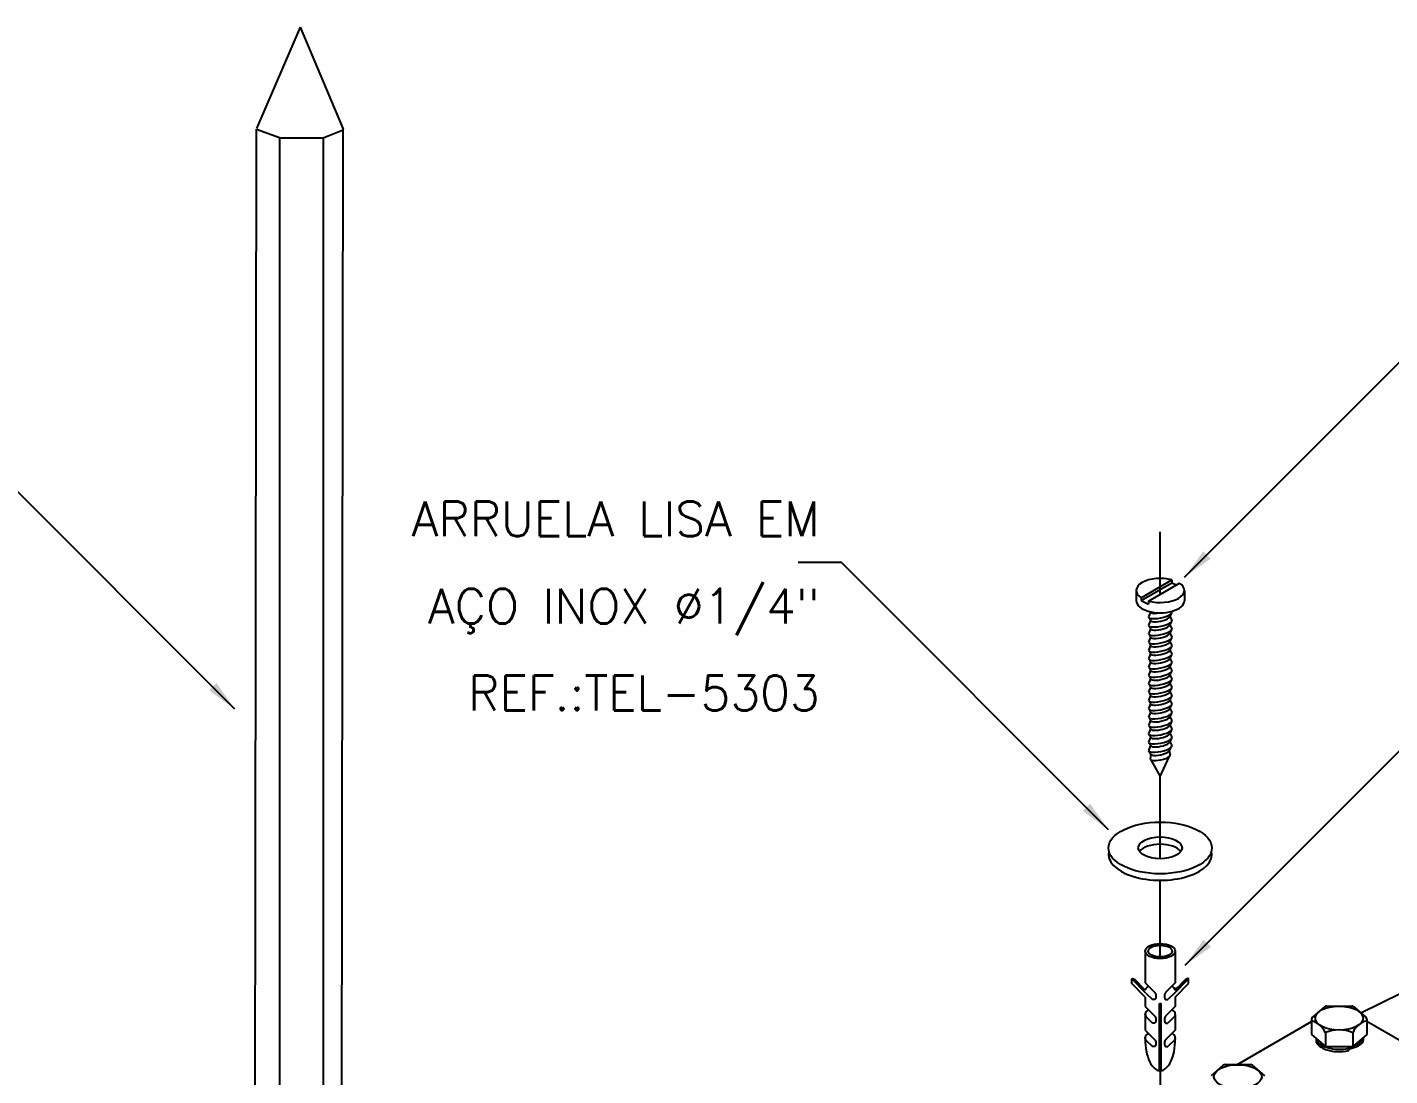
# Model space of a CAD drawing. Header units: millimetres. Extents: x -5995.5 to -5973.6, y -4663.4 to -4643.6.
# Drawn here: x -5987.98 to -5980.14, y -4649.6 to -4643.57 of the extents above; entities that cross this region are included whole.
import ezdxf
from ezdxf.enums import TextEntityAlignment as Align

# ---------------------------------------------------------------- set-up
doc = ezdxf.new("R2010")
doc.units = ezdxf.units.MM
doc.header["$LTSCALE"] = 10
doc.linetypes.add('DASHDOT', pattern=[1, 0.5, -0.25, 0, -0.25])
doc.layers.add('Termotécnica', color=7, linetype='Continuous')
doc.styles.add('r80', font='romans.shx')

msp = doc.modelspace()

# ---------------------------------------------------------------- linework, layer by layer
at = {"layer": 'Termotécnica', "color": 2}
for p, q in [((-5986.413, -4643.5703), (-5986.6634, -4644.152)), ((-5986.413, -4643.5703), (-5986.1643, -4644.1552)), ((-5986.675, -4651.9333), (-5986.6634, -4644.1552)), ((-5986.1756, -4651.6968), (-5986.1643, -4644.1552)), ((-5986.531, -4644.206), (-5986.6643, -4644.1574)), ((-5986.531, -4644.206), (-5986.281, -4644.206)), ((-5986.5307, -4644.206), (-5986.5307, -4651.9107)), ((-5986.281, -4644.206), (-5986.1641, -4644.1606)), ((-5986.2807, -4644.2059), (-5986.2807, -4651.7562)), ((-5981.3238, -4646.7312), (-5979.7884, -4645.1957)), ((-5986.7885, -4647.4899), (-5988.324, -4645.9545)), ((-5983.2976, -4646.6481), (-5983.5476, -4646.6481)), ((-5981.7621, -4648.1836), (-5983.2976, -4646.6481)), ((-5981.6027, -4646.8082), (-5981.6027, -4646.8673)), ((-5981.5746, -4646.8498), (-5981.397, -4646.7473)), ((-5981.5746, -4646.8669), (-5981.397, -4646.7644)), ((-5981.5311, -4646.8691), (-5981.3535, -4646.7666)), ((-5981.397, -4646.7473), (-5981.397, -4646.7644)), ((-5981.397, -4646.7644), (-5981.3703, -4646.7763)), ((-5981.3254, -4646.8082), (-5981.3254, -4646.8673)), ((-5981.5746, -4646.8498), (-5981.5746, -4646.8669)), ((-5981.5746, -4646.8669), (-5981.5311, -4646.8863)), ((-5981.5311, -4646.8691), (-5981.5311, -4646.8863)), ((-5981.5196, -4646.9324), (-5981.5318, -4646.9608)), ((-5981.5287, -4646.9652), (-5981.5196, -4646.9803)), ((-5981.3997, -4646.9392), (-5981.4094, -4646.9569)), ((-5981.4094, -4646.9569), (-5981.3973, -4646.9802)), ((-5981.5196, -4646.9803), (-5981.5318, -4647.0087)), ((-5981.5196, -4647.0283), (-5981.5318, -4647.0567)), ((-5981.5287, -4647.0132), (-5981.5196, -4647.0283)), ((-5981.3997, -4646.9871), (-5981.4094, -4647.0049)), ((-5981.4094, -4647.0049), (-5981.3973, -4647.0281)), ((-5981.3997, -4647.0351), (-5981.4094, -4647.0528)), ((-5981.4094, -4647.0528), (-5981.3973, -4647.0761)), ((-5981.5196, -4647.0762), (-5981.5318, -4647.1047)), ((-5981.5196, -4647.1242), (-5981.5318, -4647.1526)), ((-5981.5287, -4647.0612), (-5981.5196, -4647.0762)), ((-5981.5287, -4647.1091), (-5981.5196, -4647.1242)), ((-5981.3997, -4647.0831), (-5981.4094, -4647.1008)), ((-5981.4094, -4647.1008), (-5981.3973, -4647.124)), ((-5981.3997, -4647.131), (-5981.4094, -4647.1487)), ((-5981.5196, -4647.1721), (-5981.5318, -4647.2006)), ((-5981.5287, -4647.1571), (-5981.5196, -4647.1721)), ((-5981.5287, -4647.205), (-5981.5196, -4647.2201)), ((-5981.4094, -4647.1487), (-5981.3973, -4647.172)), ((-5981.3997, -4647.179), (-5981.4094, -4647.1967)), ((-5981.4094, -4647.1967), (-5981.3973, -4647.22)), ((-5981.5196, -4647.2201), (-5981.5318, -4647.2485)), ((-5981.5196, -4647.2681), (-5981.5318, -4647.2965)), ((-5981.5287, -4647.253), (-5981.5196, -4647.2681)), ((-5981.3997, -4647.2269), (-5981.4094, -4647.2447)), ((-5981.4094, -4647.2447), (-5981.3973, -4647.2679)), ((-5981.3997, -4647.2749), (-5981.4094, -4647.2926)), ((-5981.5196, -4647.316), (-5981.5318, -4647.3444)), ((-5981.5196, -4647.364), (-5981.5318, -4647.3924)), ((-5981.5287, -4647.301), (-5981.5196, -4647.316)), ((-5981.5287, -4647.3489), (-5981.5196, -4647.364)), ((-5981.4094, -4647.2926), (-5981.3973, -4647.3159)), ((-5981.3997, -4647.3228), (-5981.4094, -4647.3406)), ((-5981.4094, -4647.3406), (-5981.3973, -4647.3638)), ((-5981.5196, -4647.4119), (-5981.5318, -4647.4404)), ((-5981.5287, -4647.3969), (-5981.5196, -4647.4119)), ((-5981.5287, -4647.4448), (-5981.5196, -4647.4599)), ((-5981.3997, -4647.3708), (-5981.4094, -4647.3885)), ((-5981.4094, -4647.3885), (-5981.3973, -4647.4118)), ((-5981.3997, -4647.4188), (-5981.4094, -4647.4365)), ((-5981.4094, -4647.4365), (-5981.3973, -4647.4597)), ((-5981.3212, -4648.9626), (-5979.7857, -4647.4272)), ((-5981.5196, -4647.4599), (-5981.5318, -4647.4883)), ((-5981.5196, -4647.5078), (-5981.5318, -4647.5363)), ((-5981.5287, -4647.4928), (-5981.5196, -4647.5078)), ((-5981.3997, -4647.4667), (-5981.4094, -4647.4844)), ((-5981.4094, -4647.4844), (-5981.3973, -4647.5077)), ((-5981.3997, -4647.5147), (-5981.4094, -4647.5324)), ((-5981.5196, -4647.5558), (-5981.5318, -4647.5842)), ((-5981.5196, -4647.6038), (-5981.5318, -4647.6322)), ((-5981.5287, -4647.5407), (-5981.5196, -4647.5558)), ((-5981.5287, -4647.5887), (-5981.5196, -4647.6038)), ((-5981.4094, -4647.5324), (-5981.3973, -4647.5557)), ((-5981.3997, -4647.5626), (-5981.4094, -4647.5804)), ((-5981.4094, -4647.5804), (-5981.3973, -4647.6036)), ((-5981.5196, -4647.6517), (-5981.5318, -4647.6802)), ((-5981.5287, -4647.6367), (-5981.5196, -4647.6517)), ((-5981.3997, -4647.6106), (-5981.4094, -4647.6283)), ((-5981.4094, -4647.6283), (-5981.3973, -4647.6516)), ((-5981.3997, -4647.6586), (-5981.4094, -4647.6763)), ((-5981.4094, -4647.6763), (-5981.3973, -4647.6995)), ((-5981.5196, -4647.6997), (-5981.5318, -4647.7281)), ((-5981.5295, -4647.732), (-5981.5196, -4647.7489)), ((-5981.5287, -4647.6846), (-5981.5196, -4647.6997)), ((-5981.5177, -4647.7521), (-5981.5215, -4647.7781)), ((-5981.4128, -4647.7327), (-5981.4064, -4647.7536)), ((-5981.4094, -4647.7255), (-5981.4013, -4647.7082)), ((-5981.5175, -4647.7826), (-5981.4645, -4647.8774)), ((-5981.4645, -4647.8774), (-5981.4131, -4647.7639)), ((-5981.5511, -4648.8815), (-5981.5511, -4649.0642)), ((-5981.378, -4648.8815), (-5981.378, -4649.0642)), ((-5981.6281, -4649.0688), (-5981.6281, -4649.0416)), ((-5981.5464, -4649.1233), (-5981.6281, -4649.0416)), ((-5981.5511, -4649.1458), (-5981.6281, -4649.0688)), ((-5981.5506, -4649.1055), (-5981.6125, -4649.0436)), ((-5981.5511, -4649.0642), (-5981.4967, -4649.1186)), ((-5981.378, -4649.0642), (-5981.4324, -4649.1186)), ((-5981.3826, -4649.1233), (-5981.301, -4649.0416)), ((-5981.3808, -4649.0991), (-5981.36, -4649.0871)), ((-5981.3784, -4649.1055), (-5981.3165, -4649.0436)), ((-5981.378, -4649.1458), (-5981.301, -4649.0688)), ((-5981.301, -4649.0688), (-5981.301, -4649.0416)), ((-5981.5511, -4649.1458), (-5981.5511, -4649.2002)), ((-5981.5464, -4649.1233), (-5981.511, -4649.1587)), ((-5981.3826, -4649.1233), (-5981.418, -4649.1587)), ((-5981.378, -4649.1458), (-5981.378, -4649.2002)), ((-5981.5511, -4649.2002), (-5981.4951, -4649.2562)), ((-5981.5511, -4649.2453), (-5981.5511, -4649.3354)), ((-5981.4693, -4649.5689), (-5981.4693, -4649.1838)), ((-5981.4693, -4649.1838), (-5981.4597, -4649.1838)), ((-5981.4597, -4649.5689), (-5981.4597, -4649.1838)), ((-5981.378, -4649.2002), (-5981.434, -4649.2562)), ((-5981.378, -4649.2453), (-5981.378, -4649.3354)), ((-5980.5188, -4649.2015), (-5980.5881, -4649.2615)), ((-5980.5084, -4649.1977), (-5980.3618, -4649.1977)), ((-5980.3515, -4649.2015), (-5980.2822, -4649.2615)), ((-5981.5464, -4649.2584), (-5981.511, -4649.2938)), ((-5981.3826, -4649.2584), (-5981.418, -4649.2938)), ((-5981.0246, -4649.535), (-5980.5935, -4649.2861)), ((-5980.5935, -4649.2735), (-5980.5935, -4649.3613)), ((-5980.2767, -4649.2735), (-5980.2767, -4649.3613)), ((-5979.9472, -4649.4767), (-5980.2767, -4649.2865)), ((-5981.5511, -4649.3354), (-5981.4951, -4649.3914)), ((-5981.5464, -4649.3935), (-5981.511, -4649.429)), ((-5981.378, -4649.3354), (-5981.434, -4649.3914)), ((-5981.3826, -4649.3935), (-5981.418, -4649.429)), ((-5980.5935, -4649.3613), (-5980.5143, -4649.4299)), ((-5980.5143, -4649.3506), (-5980.5143, -4649.4299)), ((-5980.3559, -4649.3506), (-5980.3559, -4649.4299)), ((-5980.2767, -4649.3613), (-5980.3559, -4649.4299)), ((-5980.5143, -4649.4299), (-5980.3559, -4649.4299)), ((-5980.38, -4649.4406), (-5980.3849, -4649.4299)), ((-5980.3759, -4649.4435), (-5980.382, -4649.4299)), ((-5980.38, -4649.454), (-5980.38, -4649.4406)), ((-5980.3759, -4649.4435), (-5980.3759, -4649.4302)), ((-5981.1019, -4649.5382), (-5981.1712, -4649.5982)), ((-5981.0915, -4649.5343), (-5980.945, -4649.5343)), ((-5980.9346, -4649.5382), (-5980.8653, -4649.5982))]:
    msp.add_line(p, q, dxfattribs=at)
at = {"layer": 'Termotécnica', "color": 1, "linetype": 'DASHDOT'}
for p, q in [((-5981.4645, -4646.8307), (-5981.4645, -4646.4716)), ((-5981.4645, -4648.3508), (-5981.4645, -4647.8774)), ((-5981.4645, -4648.9149), (-5981.4645, -4648.4728)), ((-5981.4645, -4649.1838), (-5981.4645, -4650.3328))]:
    msp.add_line(p, q, dxfattribs=at)
at = {"layer": 'Termotécnica', "color": 3}
msp.add_line((-5980.3102, -4649.2373), (-5977.804, -4647.9912), dxfattribs=at)
at = {"layer": 'Termotécnica', "color": 2}
for points in [[(-5981.6281, -4649.0416), (-5981.6241, -4649.0401), (-5981.6182, -4649.0408), (-5981.6125, -4649.0436)], [(-5981.3108, -4649.0408), (-5981.3108, -4649.0408), (-5981.3165, -4649.0436)], [(-5981.301, -4649.0416), (-5981.301, -4649.0416), (-5981.3049, -4649.0401), (-5981.3108, -4649.0408)], [(-5981.4967, -4649.1186), (-5981.4955, -4649.1204), (-5981.4945, -4649.1219), (-5981.4937, -4649.1233), (-5981.493, -4649.1246), (-5981.4924, -4649.1258), (-5981.4918, -4649.1268), (-5981.4914, -4649.1278), (-5981.491, -4649.1286), (-5981.4907, -4649.1295), (-5981.4904, -4649.1302), (-5981.4901, -4649.1309), (-5981.4899, -4649.1316), (-5981.4897, -4649.1322), (-5981.4896, -4649.1329), (-5981.4894, -4649.1335), (-5981.4893, -4649.1342), (-5981.4892, -4649.1349), (-5981.4891, -4649.1356), (-5981.489, -4649.1363), (-5981.4889, -4649.1371), (-5981.4889, -4649.1378), (-5981.4888, -4649.1386), (-5981.4888, -4649.1394), (-5981.4888, -4649.1402), (-5981.4888, -4649.141), (-5981.4889, -4649.1419), (-5981.489, -4649.1427), (-5981.4891, -4649.1435), (-5981.4892, -4649.1443), (-5981.4893, -4649.1452), (-5981.4894, -4649.146), (-5981.4895, -4649.1468), (-5981.4896, -4649.1476), (-5981.4898, -4649.1483), (-5981.4899, -4649.1491), (-5981.49, -4649.1498), (-5981.4902, -4649.1506), (-5981.4903, -4649.1513), (-5981.4905, -4649.152), (-5981.4907, -4649.1526), (-5981.4909, -4649.1533), (-5981.4912, -4649.1539), (-5981.4914, -4649.1546), (-5981.4917, -4649.1552), (-5981.492, -4649.1557), (-5981.4923, -4649.1563), (-5981.4926, -4649.1568), (-5981.4929, -4649.1573), (-5981.4933, -4649.1577), (-5981.4937, -4649.1581), (-5981.494, -4649.1584), (-5981.4944, -4649.1587), (-5981.4948, -4649.159), (-5981.4952, -4649.1593), (-5981.4957, -4649.1595), (-5981.4961, -4649.1597), (-5981.4965, -4649.1599), (-5981.497, -4649.16), (-5981.4974, -4649.1601), (-5981.4979, -4649.1603), (-5981.4985, -4649.1604), (-5981.4991, -4649.1604), (-5981.4997, -4649.1605), (-5981.5005, -4649.1606), (-5981.5013, -4649.1607), (-5981.5022, -4649.1607), (-5981.5033, -4649.1607), (-5981.5045, -4649.1606), (-5981.5058, -4649.1603), (-5981.5073, -4649.16), (-5981.5091, -4649.1594), (-5981.511, -4649.1587)], [(-5981.4324, -4649.1186), (-5981.4335, -4649.1204), (-5981.4345, -4649.1219), (-5981.4353, -4649.1233), (-5981.4361, -4649.1246), (-5981.4367, -4649.1258), (-5981.4372, -4649.1268), (-5981.4376, -4649.1278), (-5981.438, -4649.1286), (-5981.4384, -4649.1295), (-5981.4386, -4649.1302), (-5981.4389, -4649.1309), (-5981.4391, -4649.1316), (-5981.4393, -4649.1322), (-5981.4395, -4649.1329), (-5981.4396, -4649.1335), (-5981.4397, -4649.1342), (-5981.4399, -4649.1349), (-5981.44, -4649.1356), (-5981.44, -4649.1363), (-5981.4401, -4649.1371), (-5981.4402, -4649.1378), (-5981.4402, -4649.1386), (-5981.4402, -4649.1394), (-5981.4402, -4649.1402), (-5981.4402, -4649.141), (-5981.4401, -4649.1419), (-5981.4401, -4649.1427), (-5981.44, -4649.1435), (-5981.4399, -4649.1443), (-5981.4398, -4649.1452), (-5981.4396, -4649.146), (-5981.4395, -4649.1468), (-5981.4394, -4649.1476), (-5981.4393, -4649.1483), (-5981.4391, -4649.1491), (-5981.439, -4649.1498), (-5981.4389, -4649.1506), (-5981.4387, -4649.1513), (-5981.4385, -4649.152), (-5981.4383, -4649.1526), (-5981.4381, -4649.1533), (-5981.4379, -4649.1539), (-5981.4376, -4649.1546), (-5981.4374, -4649.1552), (-5981.4371, -4649.1557), (-5981.4368, -4649.1563), (-5981.4364, -4649.1568), (-5981.4361, -4649.1573), (-5981.4357, -4649.1577), (-5981.4354, -4649.1581), (-5981.435, -4649.1584), (-5981.4346, -4649.1587), (-5981.4342, -4649.159), (-5981.4338, -4649.1593), (-5981.4334, -4649.1595), (-5981.4329, -4649.1597), (-5981.4325, -4649.1599), (-5981.4321, -4649.16), (-5981.4316, -4649.1601), (-5981.4311, -4649.1603), (-5981.4305, -4649.1604), (-5981.4299, -4649.1604), (-5981.4293, -4649.1605), (-5981.4285, -4649.1606), (-5981.4277, -4649.1607), (-5981.4268, -4649.1607), (-5981.4258, -4649.1607), (-5981.4246, -4649.1606), (-5981.4232, -4649.1603), (-5981.4217, -4649.16), (-5981.42, -4649.1594), (-5981.418, -4649.1587)], [(-5981.4951, -4649.2562), (-5981.4945, -4649.2571), (-5981.4937, -4649.2585), (-5981.493, -4649.2598), (-5981.4924, -4649.2609), (-5981.4918, -4649.262), (-5981.4914, -4649.2629), (-5981.491, -4649.2638), (-5981.4907, -4649.2646), (-5981.4904, -4649.2653), (-5981.4901, -4649.2661), (-5981.4899, -4649.2667), (-5981.4897, -4649.2674), (-5981.4896, -4649.268), (-5981.4894, -4649.2687), (-5981.4893, -4649.2693), (-5981.4892, -4649.27), (-5981.4891, -4649.2707), (-5981.489, -4649.2715), (-5981.4889, -4649.2722), (-5981.4889, -4649.273), (-5981.4888, -4649.2737), (-5981.4888, -4649.2745), (-5981.4888, -4649.2754), (-5981.4888, -4649.2762), (-5981.4889, -4649.277), (-5981.489, -4649.2778), (-5981.4891, -4649.2787), (-5981.4892, -4649.2795), (-5981.4893, -4649.2803), (-5981.4894, -4649.2811), (-5981.4895, -4649.2819), (-5981.4896, -4649.2827), (-5981.4898, -4649.2835), (-5981.4899, -4649.2842), (-5981.49, -4649.285), (-5981.4902, -4649.2857), (-5981.4903, -4649.2864), (-5981.4905, -4649.2871), (-5981.4907, -4649.2878), (-5981.4909, -4649.2884), (-5981.4912, -4649.2891), (-5981.4914, -4649.2897), (-5981.4917, -4649.2903), (-5981.492, -4649.2909), (-5981.4923, -4649.2914), (-5981.4926, -4649.2919), (-5981.4929, -4649.2924), (-5981.4933, -4649.2928), (-5981.4937, -4649.2932), (-5981.494, -4649.2936), (-5981.4944, -4649.2939), (-5981.4948, -4649.2942), (-5981.4952, -4649.2944), (-5981.4957, -4649.2946), (-5981.4961, -4649.2948), (-5981.4965, -4649.295), (-5981.497, -4649.2952), (-5981.4974, -4649.2953), (-5981.4979, -4649.2954), (-5981.4985, -4649.2955), (-5981.4991, -4649.2956), (-5981.4997, -4649.2957), (-5981.5005, -4649.2957), (-5981.5013, -4649.2958), (-5981.5022, -4649.2958), (-5981.5033, -4649.2958), (-5981.5045, -4649.2957), (-5981.5058, -4649.2955), (-5981.5073, -4649.2951), (-5981.5091, -4649.2946), (-5981.511, -4649.2938)], [(-5981.434, -4649.2562), (-5981.4345, -4649.2571), (-5981.4353, -4649.2585), (-5981.4361, -4649.2598), (-5981.4367, -4649.2609), (-5981.4372, -4649.262), (-5981.4376, -4649.2629), (-5981.438, -4649.2638), (-5981.4384, -4649.2646), (-5981.4386, -4649.2653), (-5981.4389, -4649.2661), (-5981.4391, -4649.2667), (-5981.4393, -4649.2674), (-5981.4395, -4649.268), (-5981.4396, -4649.2687), (-5981.4397, -4649.2693), (-5981.4399, -4649.27), (-5981.44, -4649.2707), (-5981.44, -4649.2715), (-5981.4401, -4649.2722), (-5981.4402, -4649.273), (-5981.4402, -4649.2737), (-5981.4402, -4649.2745), (-5981.4402, -4649.2754), (-5981.4402, -4649.2762), (-5981.4401, -4649.277), (-5981.4401, -4649.2778), (-5981.44, -4649.2787), (-5981.4399, -4649.2795), (-5981.4398, -4649.2803), (-5981.4396, -4649.2811), (-5981.4395, -4649.2819), (-5981.4394, -4649.2827), (-5981.4393, -4649.2835), (-5981.4391, -4649.2842), (-5981.439, -4649.285), (-5981.4389, -4649.2857), (-5981.4387, -4649.2864), (-5981.4385, -4649.2871), (-5981.4383, -4649.2878), (-5981.4381, -4649.2884), (-5981.4379, -4649.2891), (-5981.4376, -4649.2897), (-5981.4374, -4649.2903), (-5981.4371, -4649.2909), (-5981.4368, -4649.2914), (-5981.4364, -4649.2919), (-5981.4361, -4649.2924), (-5981.4357, -4649.2928), (-5981.4354, -4649.2932), (-5981.435, -4649.2936), (-5981.4346, -4649.2939), (-5981.4342, -4649.2942), (-5981.4338, -4649.2944), (-5981.4334, -4649.2946), (-5981.4329, -4649.2948), (-5981.4325, -4649.295), (-5981.4321, -4649.2952), (-5981.4316, -4649.2953), (-5981.4311, -4649.2954), (-5981.4305, -4649.2955), (-5981.4299, -4649.2956), (-5981.4293, -4649.2957), (-5981.4285, -4649.2957), (-5981.4277, -4649.2958), (-5981.4268, -4649.2958), (-5981.4258, -4649.2958), (-5981.4246, -4649.2957), (-5981.4232, -4649.2955), (-5981.4217, -4649.2951), (-5981.42, -4649.2946), (-5981.418, -4649.2938)], [(-5981.4951, -4649.3914), (-5981.4945, -4649.3922), (-5981.4937, -4649.3936), (-5981.493, -4649.3949), (-5981.4924, -4649.3961), (-5981.4918, -4649.3971), (-5981.4914, -4649.3981), (-5981.491, -4649.3989), (-5981.4907, -4649.3997), (-5981.4904, -4649.4005), (-5981.4901, -4649.4012), (-5981.4899, -4649.4019), (-5981.4897, -4649.4025), (-5981.4896, -4649.4032), (-5981.4894, -4649.4038), (-5981.4893, -4649.4045), (-5981.4892, -4649.4052), (-5981.4891, -4649.4059), (-5981.489, -4649.4066), (-5981.4889, -4649.4073), (-5981.4889, -4649.4081), (-5981.4888, -4649.4089), (-5981.4888, -4649.4097), (-5981.4888, -4649.4105), (-5981.4888, -4649.4113), (-5981.4889, -4649.4121), (-5981.489, -4649.413), (-5981.4891, -4649.4138), (-5981.4892, -4649.4146), (-5981.4893, -4649.4155), (-5981.4894, -4649.4163), (-5981.4895, -4649.4171), (-5981.4896, -4649.4179), (-5981.4898, -4649.4186), (-5981.4899, -4649.4194), (-5981.49, -4649.4201), (-5981.4902, -4649.4208), (-5981.4903, -4649.4216), (-5981.4905, -4649.4223), (-5981.4907, -4649.4229), (-5981.4909, -4649.4236), (-5981.4912, -4649.4242), (-5981.4914, -4649.4249), (-5981.4917, -4649.4255), (-5981.492, -4649.426), (-5981.4923, -4649.4266), (-5981.4926, -4649.4271), (-5981.4929, -4649.4275), (-5981.4933, -4649.428), (-5981.4937, -4649.4284), (-5981.494, -4649.4287), (-5981.4944, -4649.429), (-5981.4948, -4649.4293), (-5981.4952, -4649.4296), (-5981.4957, -4649.4298), (-5981.4961, -4649.43), (-5981.4965, -4649.4302), (-5981.497, -4649.4303), (-5981.4974, -4649.4304), (-5981.4979, -4649.4305), (-5981.4985, -4649.4306), (-5981.4991, -4649.4307), (-5981.4997, -4649.4308), (-5981.5005, -4649.4309), (-5981.5013, -4649.4309), (-5981.5022, -4649.431), (-5981.5033, -4649.431), (-5981.5045, -4649.4308), (-5981.5058, -4649.4306), (-5981.5073, -4649.4302), (-5981.5091, -4649.4297), (-5981.511, -4649.429)], [(-5981.434, -4649.3914), (-5981.4353, -4649.3936), (-5981.4361, -4649.3949), (-5981.4367, -4649.3961), (-5981.4372, -4649.3971), (-5981.4376, -4649.3981), (-5981.438, -4649.3989), (-5981.4384, -4649.3997), (-5981.4386, -4649.4005), (-5981.4389, -4649.4012), (-5981.4391, -4649.4019), (-5981.4393, -4649.4025), (-5981.4395, -4649.4032), (-5981.4396, -4649.4038), (-5981.4397, -4649.4045), (-5981.4399, -4649.4052), (-5981.44, -4649.4059), (-5981.44, -4649.4066), (-5981.4401, -4649.4073), (-5981.4402, -4649.4081), (-5981.4402, -4649.4089), (-5981.4402, -4649.4097), (-5981.4402, -4649.4105), (-5981.4402, -4649.4113), (-5981.4401, -4649.4121), (-5981.4401, -4649.413), (-5981.44, -4649.4138), (-5981.4399, -4649.4146), (-5981.4398, -4649.4155), (-5981.4396, -4649.4163), (-5981.4395, -4649.4171), (-5981.4394, -4649.4179), (-5981.4393, -4649.4186), (-5981.4391, -4649.4194), (-5981.439, -4649.4201), (-5981.4389, -4649.4208), (-5981.4387, -4649.4216), (-5981.4385, -4649.4223), (-5981.4383, -4649.4229), (-5981.4381, -4649.4236), (-5981.4379, -4649.4242), (-5981.4376, -4649.4249), (-5981.4374, -4649.4255), (-5981.4371, -4649.426), (-5981.4368, -4649.4266), (-5981.4364, -4649.4271), (-5981.4361, -4649.4275), (-5981.4357, -4649.428), (-5981.4354, -4649.4284), (-5981.435, -4649.4287), (-5981.4346, -4649.429), (-5981.4342, -4649.4293), (-5981.4338, -4649.4296), (-5981.4334, -4649.4298), (-5981.4329, -4649.43), (-5981.4325, -4649.4302), (-5981.4321, -4649.4303), (-5981.4316, -4649.4304), (-5981.4311, -4649.4305), (-5981.4305, -4649.4306), (-5981.4299, -4649.4307), (-5981.4293, -4649.4308), (-5981.4285, -4649.4309), (-5981.4277, -4649.4309), (-5981.4268, -4649.431), (-5981.4258, -4649.431), (-5981.4246, -4649.4308), (-5981.4232, -4649.4306), (-5981.4217, -4649.4302), (-5981.42, -4649.4297), (-5981.418, -4649.429)]]:
    msp.add_lwpolyline(points, dxfattribs=at)
for points in [[(-5981.5506, -4649.1055, -0.122515), (-5981.5458, -4649.0955, -0.074458), (-5981.5321, -4649.0832)], [(-5981.3784, -4649.1055, 0.122515), (-5981.3832, -4649.0955, 0.074458), (-5981.397, -4649.0832)], [(-5981.5511, -4649.2453, -0.174705), (-5981.5458, -4649.2306, -0.071912), (-5981.5326, -4649.2187)], [(-5981.5511, -4649.2453, 0), (-5981.5511, -4649.2453, 0.18907), (-5981.5464, -4649.2584)], [(-5981.378, -4649.2453, 0.174705), (-5981.3832, -4649.2306, 0.071912), (-5981.3964, -4649.2187)], [(-5981.3826, -4649.2584, 0.138404), (-5981.378, -4649.2453)], [(-5981.5511, -4649.3804, -0.174705), (-5981.5458, -4649.3658, -0.071912), (-5981.5326, -4649.3539)], [(-5981.5509, -4649.378, 0.000135), (-5981.5511, -4649.3778, 0.005298), (-5981.5511, -4649.386, 0.048405), (-5981.5439, -4649.4603, 0.062165), (-5981.5258, -4649.5155, 0.102796), (-5981.4935, -4649.5583, 0.153617), (-5981.4693, -4649.5689, 0.181773)], [(-5981.5477, -4649.3925, -0.138405), (-5981.5511, -4649.3804, -0.174705)], [(-5981.4597, -4649.5689), (-5981.4597, -4649.5689, 0.153617), (-5981.4355, -4649.5583, 0.102796), (-5981.4033, -4649.5155, 0.062165), (-5981.3851, -4649.4603, 0.048405), (-5981.3779, -4649.386, 0.005298), (-5981.378, -4649.3778, 0.000061), (-5981.3781, -4649.378)], [(-5981.378, -4649.3804, 0.174705), (-5981.3832, -4649.3658, 0.071912), (-5981.3964, -4649.3539)], [(-5981.378, -4649.3804, -0.195135), (-5981.3826, -4649.3935)], [(-5981.378, -4649.3778), (-5981.378, -4649.3778, 0.000061), (-5981.3781, -4649.378)]]:
    msp.add_lwpolyline(points, format="xyb", dxfattribs=at)
msp.add_lwpolyline([(-5981.5464, -4649.3935, -0.021127), (-5981.5477, -4649.3925, -0.170198)], format="xyb", close=True, dxfattribs=at)
for centre, radius, start, end in [((-5980.5084, -4649.2135), 0.0158, 90, 130.88353), ((-5980.3618, -4649.2135), 0.0158, 49.11543, 90), ((-5980.5777, -4649.2735), 0.0158, 130.88353, 180), ((-5980.6265, -4649.4003), 0.1227, 23.89352, 74.41822), ((-5980.244, -4649.4), 0.1223, 105.49902, 156.18925), ((-5980.2925, -4649.2735), 0.0158, 0, 49.11543), ((-5980.4351, -4649.5466), 0.2114, 67.9752, 112.00307), ((-5981.0915, -4649.5502), 0.0158, 90, 130.88353), ((-5980.945, -4649.5502), 0.0158, 49.11543, 90)]:
    msp.add_arc(centre, radius, start, end, dxfattribs=at)
for centre, major_axis, ratio, start_param, end_param in [((-5981.4641, -4646.8082), (-0.1386, 0), 0.500279, 4.209434, 6.927858), ((-5981.4641, -4646.8082), (-0.1386, 0), 0.500279, 1.067604, 3.786429), ((-5981.4641, -4646.8673), (-0.1386, 0), 0.500279, 0, 3.141593), ((-5981.4645, -4648.3259), (-0.297, 0), 0.500279, 6.158562, 9.55174), ((-5981.4648, -4648.3303), (-0.1257, 0), 0.500066, 3.48811, 5.938796), ((-5980.4343, -4649.3929), (-0.1338, 0), 0.499695, 6.179029, 8.271564), ((-5980.4343, -4649.3795), (-0.1338, 0), 0.499695, 0.065459, 1.988441), ((-5980.4343, -4649.3876), (-0.1397, 0), 0.440757, 2.002135, 3.259858), ((-5980.4343, -4649.3742), (-0.1397, 0), 0.440757, 2.248719, 3.09752)]:
    msp.add_ellipse(centre, major_axis=major_axis, ratio=ratio, start_param=start_param, end_param=end_param, dxfattribs=at)
at = {"layer": 'Termotécnica', "color": 1}
for centre, major_axis, ratio, end_param in [((-5981.4644, -4646.9465), (-0.0674, -0.0143), 0.286066, 3.141593), ((-5981.4644, -4646.9206), (-0.0552, -0.0117), 0.283809, 1.542964), ((-5981.4643, -4646.9686), (-0.0552, -0.0117), 0.283809, 3.141593), ((-5981.4644, -4646.9944), (-0.0674, -0.0143), 0.286066, 3.141593), ((-5981.4644, -4647.0425), (-0.0674, -0.0143), 0.286066, 3.141593), ((-5981.4643, -4647.0166), (-0.0552, -0.0117), 0.283809, 3.141593), ((-5981.4643, -4647.0646), (-0.0552, -0.0117), 0.283809, 3.141593), ((-5981.4644, -4647.0906), (-0.0674, -0.0143), 0.286066, 3.141593), ((-5981.4644, -4647.1386), (-0.0674, -0.0143), 0.286066, 3.141593), ((-5981.4643, -4647.1127), (-0.0552, -0.0117), 0.283809, 3.141593), ((-5981.4644, -4647.1867), (-0.0674, -0.0143), 0.286066, 3.141593), ((-5981.4643, -4647.1608), (-0.0552, -0.0117), 0.283809, 3.141593), ((-5981.4643, -4647.2088), (-0.0552, -0.0117), 0.283809, 3.141593), ((-5981.4644, -4647.2347), (-0.0674, -0.0143), 0.286066, 3.141593), ((-5981.4644, -4647.2828), (-0.0674, -0.0143), 0.286066, 3.141593), ((-5981.4643, -4647.2569), (-0.0552, -0.0117), 0.283809, 3.141593), ((-5981.4644, -4647.3301), (-0.0674, -0.0143), 0.286066, 3.141593), ((-5981.4644, -4647.3782), (-0.0674, -0.0143), 0.286066, 3.141593), ((-5981.4643, -4647.305), (-0.0552, -0.0117), 0.283809, 3.141593), ((-5981.4643, -4647.3523), (-0.0552, -0.0117), 0.283809, 3.141593), ((-5981.4644, -4647.4263), (-0.0674, -0.0143), 0.286066, 3.141593), ((-5981.4643, -4647.4004), (-0.0552, -0.0117), 0.283809, 3.141593), ((-5981.4643, -4647.4484), (-0.0552, -0.0117), 0.283809, 3.141593), ((-5981.4644, -4647.4743), (-0.0674, -0.0143), 0.286066, 3.141593), ((-5981.4644, -4647.5224), (-0.0674, -0.0143), 0.286066, 3.141593), ((-5981.4643, -4647.4965), (-0.0552, -0.0117), 0.283809, 3.141593), ((-5981.4644, -4647.5704), (-0.0674, -0.0143), 0.286066, 3.141593), ((-5981.4644, -4647.6185), (-0.0674, -0.0143), 0.286066, 3.141593), ((-5981.4643, -4647.5445), (-0.0552, -0.0117), 0.283809, 3.141593), ((-5981.4643, -4647.5926), (-0.0552, -0.0117), 0.283809, 3.141593), ((-5981.4644, -4647.6666), (-0.0674, -0.0143), 0.286066, 3.141593), ((-5981.4643, -4647.6407), (-0.0552, -0.0117), 0.283809, 3.141593), ((-5981.4643, -4647.6887), (-0.0552, -0.0117), 0.283809, 3.141593), ((-5981.4644, -4647.7146), (-0.0674, -0.0143), 0.286066, 3.141593), ((-5981.4641, -4647.766), (-0.0574, -0.0121), 0.283809, 3.141593), ((-5981.4643, -4647.7368), (-0.0552, -0.0117), 0.283809, 3.141593)]:
    msp.add_ellipse(centre, major_axis=major_axis, ratio=ratio, start_param=0, end_param=end_param, dxfattribs=at)
at = {"layer": 'Termotécnica', "color": 2}
for centre, major_axis, ratio in [((-5981.4645, -4648.2888), (-0.297, 0), 0.500279), ((-5981.4648, -4648.2884), (-0.1257, 0), 0.500066), ((-5981.4646, -4648.8815), (-0.0865, 0), 0.500279), ((-5981.4645, -4648.8815), (-0.0692, 0), 0.484856), ((-5980.4351, -4649.2669), (-0.1376, 0), 0.500279), ((-5981.0182, -4649.6036), (-0.1376, 0), 0.500279)]:
    msp.add_ellipse(centre, major_axis=major_axis, ratio=ratio, dxfattribs=at)
for points in [[(-5981.1745, -4646.626), (-5981.2167, -4646.5832), (-5981.3238, -4646.7312)], [(-5986.8937, -4647.3406), (-5986.9365, -4647.3828), (-5986.7885, -4647.4899)], [(-5981.8674, -4648.0342), (-5981.9101, -4648.0764), (-5981.7621, -4648.1836)], [(-5981.1718, -4648.8574), (-5981.214, -4648.8147), (-5981.3212, -4648.9626)]]:
    msp.add_solid(points, dxfattribs=at)

# ---------------------------------------------------------------- texts
at = {"layer": 'Termotécnica', "color": 2, "style": 'r80'}
for s, p in [('ARRUELA LISA EM', (-5983.4227, -4646.497)), ('AÇO INOX %%C1/4"', (-5983.4229, -4646.9983)), ('REF.:TEL-5303', (-5983.423, -4647.4981))]:
    msp.add_text(s, height=0.2, dxfattribs=at).set_placement(p, align=Align.RIGHT)

doc.saveas('drawing.dxf')
